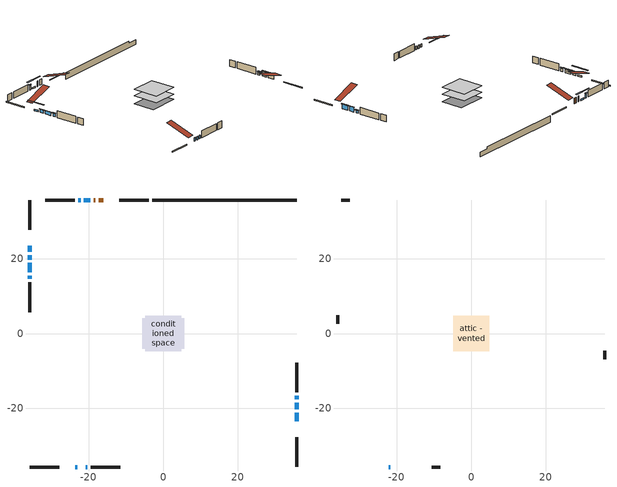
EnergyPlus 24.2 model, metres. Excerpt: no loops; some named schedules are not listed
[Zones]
conditioned space
 floor adiabatic (AdiabaticFloorConstruction): -4.76,-4.76 -4.76,4.76 4.76,4.76 4.76,-4.76 z0.61
 floor foundation (Slab1 construction): -5.63,-4.03 -5.63,4.03 5.63,4.03 5.63,-4.03 z-1.84
 wall outside (RimJoist1 construction): -3.85,35.73 -11.77,35.73 / -35.73,-35.73 -27.8,-35.73 / -35.73,35.73 -35.73,27.8 / 35.73,-35.73 35.73,-27.8 z0.61:0.91
 wall outside (AdiabaticWallConstruction 1): -16.08,35.73 -17.23,35.73 / -18.16,35.73 -18.66,35.73 z0.61:2.64
 wall outside (AdiabaticWallConstruction): -23.5,-35.73 -22.97,-35.73 / -20.72,-35.73 -20.33,-35.73 z0.61:1.83; -19.59,35.73 -21.22,35.73 z0.61:1.14; -35.73,23.5 -35.73,21.87 z0.61:1.17; 35.73,-23.5 35.73,-21.21 / 35.73,-20.29 35.73,-18.56 / -22.14,35.73 -22.76,35.73 z0.61:2.34; 35.73,-17.63 35.73,-16.71 z0.61:1.63; -35.73,20.94 -35.73,19.8 / -35.73,18.87 -35.73,16.43 / -35.73,15.5 -35.73,14.59 z0.61:1.75
 wall outside (Wall1 construction): -23.68,35.73 -31.6,35.73 / -19.4,-35.73 -11.49,-35.73 / -35.73,13.66 -35.73,5.75 / 35.73,-15.79 35.73,-7.87 z0.61:3.05
 wall foundation (FoundationWall1 construction): -2.92,35.73,-1.84 -2.92,35.73,0.61 31.86,35.73,0.61 31.86,35.73,-0.11 35.73,35.73,-0.11 35.73,35.73,-1.84
 window (WindowConstruction 7): -23.5,-35.73 -22.97,-35.73 z0.61:1.83
 window (WindowConstruction 9): -19.59,35.73 -21.22,35.73 z0.61:1.14
 window (WindowConstruction 10): -35.73,23.5 -35.73,21.87 z0.61:1.17
 window (WindowConstruction 8): -20.72,-35.73 -20.33,-35.73 z0.61:1.83
 window (WindowConstruction): 35.73,-23.5 35.73,-21.21 z0.61:2.34
 window (WindowConstruction 1): 35.73,-20.29 35.73,-18.56 z0.61:2.34
 window (WindowConstruction 2): 35.73,-17.63 35.73,-16.71 z0.61:1.63
 window (WindowConstruction 3): -22.15,35.73 -22.75,35.73 z0.61:2.34
 window (WindowConstruction 4): -35.73,20.94 -35.73,19.8 z0.61:1.75
 window (WindowConstruction 5): -35.73,18.87 -35.73,16.43 z0.61:1.75
 window (WindowConstruction 6): -35.73,15.5 -35.73,14.59 z0.61:1.75
 door (Door): -16.08,35.73 -17.23,35.73 z0.61:2.64
 door (Door 1): -18.16,35.73 -18.66,35.73 z0.61:2.64
 ceiling adiabatic (AdiabaticFloorConstruction): 4.76,-4.76 4.76,4.76 -4.76,4.76 -4.76,-4.76 z0.61
attic - vented
 floor to conditioned space (Floor1 construction Reversed): -4.76,-4.76 -4.76,4.76 4.76,4.76 4.76,-4.76 z3.05
 wall outside (AdiabaticWallConstruction): -22.04,-35.73 -21.65,-35.73 z0.61:1.83
 wall outside (Wall2 construction): -32.53,35.73 -34.8,35.73 / -10.56,-35.73 -8.29,-35.73 / -35.73,4.82 -35.73,2.55 / 35.73,-6.94 35.73,-4.67 z0.61:3.05
 window (WindowConstruction 11): -22.04,-35.73 -21.65,-35.73 z0.61:1.83
 roof outside (Roof1 construction): -15.15,35.73,3.05 -15.15,26.45,6.14 -12.7,26.45,6.14 -12.7,35.73,3.05; -24.43,-35.73,3.05 -24.43,-26.45,6.14 -26.88,-26.45,6.14 -26.88,-35.73,3.05; -35.73,24.43,3.05 -26.45,24.43,6.14 -26.45,26.88,6.14 -35.73,26.88,3.05; 35.73,-24.43,3.05 26.45,-24.43,6.14 26.45,-26.88,6.14 35.73,-26.88,3.05
shading: -23.86,35.73 -16.94,35.73 -16.94,36.14 -23.86,36.14 z3.79; -35.73,19.22 -35.73,26.15 -36.14,26.15 -36.14,19.22 z3.82; 35.73,-21.01 35.73,-23.7 36.14,-23.7 36.14,-21.01 z2.54; 35.73,-18.36 35.73,-20.49 36.14,-20.49 36.14,-18.36 z2.54; 35.73,-16.51 35.73,-17.83 36.14,-17.83 36.14,-16.51 z1.83; -22.96,35.73 -21.94,35.73 -21.94,36.14 -22.96,36.14 z2.54; -35.73,19.6 -35.73,21.14 -36.14,21.14 -36.14,19.6 z1.95; -35.73,16.23 -35.73,19.07 -36.14,19.07 -36.14,16.23 z1.95; -35.73,14.39 -35.73,15.7 -36.14,15.7 -36.14,14.39 z1.95
[Building]
Building 1: Terrain=Suburbs
[Site:Location]
Quebec Intl AP_QC: Latitude {deg}=46.8; Longitude {deg}=-71.38; Time Zone {hr}=-5; Elevation {m}=74; Keep Site Location Information=Yes
[Site:GroundTemperature:Shallow]
0.0108218, -2.24938, -2.43038, -1.3578, 2.94801, 7.23376, 10.9493, 13.303, 13.5029, 11.5886, 7.96783, 3.81355
[Site:WaterMainsTemperature]
Calculation Method=Schedule; Temperature Schedule=mains temperature schedule
[Material] Roughness=Rough; Thermal Absorptance=0.9
Name | Thickness {m} | Conductivity {W/m-K} | Density {kg/m3} | Specific Heat {J/kg-K} | Solar Absorptance | Visible Absorptance
asphalt or fiberglass shingles | 0.00635 | 0.162714 | 1121.4 | 1465.45 | 0.4 | 0.4
ceiling loosefill ins | 0.0846667 | 0.0480833 | 16.02 | 1046.75 | 0.7 | 0.7
ceiling stud and cavity | 0.1397 | 0.0803008 | 65.682 | 1177.47 | 0.7 | 0.7
concrete 4.0 in. | 0.1016 | 1.803125 | 2242.8 | 837.4 | 0.7 | 0.7
concrete 8.0 in. | 0.2032 | 1.803125 | 2242.8 | 837.4 | 0.7 | 0.7
door material | 0.04445 | 0.0451087 | 512.64 | 1214.23 | 0.7 | 0.7
exterior vertical ins | 0.0228337 | 0.029427 | 32.04 | 1214.23 | 0.7 | 0.7
floor covering | 0.0127 | 0.0433444 | 54.468 | 1339.84 | 0.6 | 0.6
floor rigid ins; wall rigid ins | 0.512978 | 0.029427 | 32.04 | 1214.23 | 0.7 | 0.7
floor stud and cavity | 0.1397 | 1.75129 | 37.0049 | 1207.88 | 0.7 | 0.7
furniture material conditioned space 1 | 0.1524 | 0.115458 | 640.8 | 1214.23 | 0.6 | 0.6
gypsum board | 0.0127 | 0.160291 | 801 | 837.4 | 0.6 | 0.6
gypsum board 1 | 0.0127 | 0.160291 | 801 | 837.4 | 0.7 | 0.7
osb sheathing 0.5 in. | 0.0127 | 0.115458 | 512.64 | 1214.23 | 0.7 | 0.7
osb sheathing 0.75 in. | 0.01905 | 0.115458 | 512.64 | 1214.23 | 0.7 | 0.7
osb sheathing 2.0 in. | 0.0508 | 0.115458 | 512.64 | 1214.23 | 0.7 | 0.7
rim joist stud and cavity | 0.0508 | 0.0720206 | 125.044 | 1163.47 | 0.6 | 0.6
wall stud and cavity | 0.1397 | 0.0818765 | 139.0536 | 1170.24 | 0.7 | 0.7
wall stud and cavity 1 | 0.0889 | 6.1454 | 50.32683 | 1063.81 | 0.6 | 0.6
wall stud and cavity 2 | 0.0889 | 0.380278 | 52.3479 | 1209.89 | 0.7 | 0.7
wall stud and cavity 3 | 0.0889 | 0.391764 | 83.0341 | 1211.67 | 0.7 | 0.7
wood siding | 0.0254 | 0.102417 | 544.68 | 1172.36 | 0.4 | 0.4
wood siding 1 | 0.00254 | 0.102417 | 544.68 | 1172.36 | 0.4 | 0.4
wood siding 2; wood siding 3; wood siding 4 | 0.0254 | 0.102417 | 544.68 | 1172.36 | 0.7 | 0.7
[WindowMaterial:SimpleGlazingSystem]
Name | U-Factor {W/m2-K} | Solar Heat Gain Coefficient
WindowMaterial | 1.8726 | 0.44
WindowMaterial 1 | 1.89248 | 0.43
WindowMaterial 10 | 3.05136 | 0.44
WindowMaterial 2 | 2.01455 | 0.37
WindowMaterial 3 | 3.00026 | 0.52
WindowMaterial 4 | 3.30232 | 0.66
WindowMaterial 5 | 2.98776 | 0.56
WindowMaterial 6 | 3.00196 | 0.53
WindowMaterial 7 | 6.73808 | 0.74
WindowMaterial 8 | 6.78351 | 0.73
WindowMaterial 9 | 3.05249 | 0.43
[Construction]
AdiabaticFloorConstruction: floor stud and cavity, floor rigid ins, osb sheathing 0.75 in., floor covering
AdiabaticWallConstruction: wood siding 3, wall rigid ins, wall stud and cavity 2, gypsum board
AdiabaticWallConstruction 1: wood siding 4, wall rigid ins, wall stud and cavity 2, gypsum board
Door; Door 1: door material
Floor1 construction Reversed: gypsum board, ceiling stud and cavity, ceiling loosefill ins
FoundationWall1 construction: concrete 8.0 in., gypsum board 1
furniture construction conditioned space 1: furniture material conditioned space 1
PartitionWallConstruction: gypsum board, wall stud and cavity 3, gypsum board
RimJoist1 construction: wood siding 2, osb sheathing 2.0 in., rim joist stud and cavity
Roof1 construction: asphalt or fiberglass shingles
Slab1 construction: concrete 4.0 in.
Wall1 construction: wood siding, osb sheathing 0.5 in., wall stud and cavity, gypsum board
Wall2 construction: wood siding 1, wall stud and cavity 1
WindowConstruction: WindowMaterial
WindowConstruction 1: WindowMaterial 1
WindowConstruction 10: WindowMaterial 10
WindowConstruction 11; WindowConstruction 8: WindowMaterial 8
WindowConstruction 2: WindowMaterial 2
WindowConstruction 3: WindowMaterial 3
WindowConstruction 4: WindowMaterial 4
WindowConstruction 5: WindowMaterial 5
WindowConstruction 6: WindowMaterial 6
WindowConstruction 7: WindowMaterial 7
WindowConstruction 9: WindowMaterial 9
[Zone] Multiplier=1; Part of Total Floor Area=Yes
Name | Volume {m3}
attic - vented | 45.5938
conditioned space | 468
[Space]
Name | Zone | Volume {m3}
attic - vented 1 | attic - vented | 45.5938
conditioned space 1 | conditioned space | 468
[ZoneInfiltration:EffectiveLeakageArea]
infil attic - vented 1: Zone or Space=attic - vented 1; Schedule=Always On Discrete; Effective Air Leakage Area {cm2}=3352.25; Stack Coefficient=0.00038479; Wind Coefficient=1.32535e-05
[ZoneMixing]
whole house fan mix: Zone or Space=attic - vented; Schedule=Always On Continuous; Design Flow Rate Calculation Method=Flow/Zone; Design Flow Rate {m3/s}=0; Source Zone or Space=conditioned space
[SurfaceProperty:ExposedFoundationPerimeter]
Slab1: Exposed Perimeter Calculation Method=TotalExposedPerimeter; Total Exposed Perimeter {m}=38.65
[InternalMass] Zone or ZoneList=conditioned space; Space or SpaceList=conditioned space 1
Name | Construction | Surface Area {m2}
furniture mass conditioned space 1 | furniture construction conditioned space 1 | 72.6398
partition wall mass | PartitionWallConstruction | 181.599
[Lights]
interior lighting: Zone or ZoneList or Space or SpaceList=conditioned space 1; Schedule=interior lighting schedule; Design Level Calculation Method=LightingLevel; Lighting Level {W}=343.2; Return Air Fraction=0; Fraction Radiant=0.6; Fraction Visible=0.2; Fraction Replaceable=1
[People]
occupants: Zone or ZoneList or Space or SpaceList=conditioned space 1; Number of People Schedule=occupants schedule; Number of People Calculation Method=People; Number of People=3; Fraction Radiant=0.314171; Sensible Heat Fraction=0.56303; Activity Level Schedule=occupants activity schedule; Carbon Dioxide Generation Rate {m3/s-W}=0; Enable ASHRAE 55 Comfort Warnings=No; Mean Radiant Temperature Calculation Type=EnclosureAveraged
[ElectricEquipment] Zone or ZoneList or Space or SpaceList=conditioned space 1; Design Level Calculation Method=EquipmentLevel
Name | Schedule | Design Level {W} | Fraction Latent | Fraction Radiant | Fraction Lost
clothes dryer | clothes dryer schedule | 140.772 | 0.015 | 0.081 | 0.85
clothes washer | clothes washer schedule | 32.1985 | 0.03 | 0.162 | 0.7
cooking range | cooking range schedule | 215.147 | 0.08 | 0.432 | 0.2
dishwasher | dishwasher schedule | 66.8632 | 0.3 | 0.18 | 0.4
fridge | fridge schedule | 72.9452 | 0 | 0.6 | 0
mech vent house fan | mech vent house fan schedule | 0 | 0 | 0 | 1
mech vent house fan cfis | mech vent house fan cfis schedule | 0 | 0 | 0 | 0
mech vent range fan 0 | mech vent range fan 0 schedule | 57 | 0 | 0 | 1
misc plug loads | misc plug loads schedule | 494.7 | 0.045 | 0.513 | 0.1
whole house fan | Always On Discrete | 0 | 0 | 0 | 1
[OtherEquipment] Zone or ZoneList or Space or SpaceList=conditioned space 1; Design Level Calculation Method=EquipmentLevel
Name | Fuel Type | Schedule | Design Level {W} | Fraction Latent | Fraction Radiant | Fraction Lost
clothes dryer 1 | Electricity | clothes dryer schedule | 0 | 0.015 | 0.081 | 0.85
cooking range 1 | Electricity | cooking range schedule | 0 | 0.08 | 0.432 | 0.2
general water use latent | None | general water use schedule | 62.594 | 1 | 0 | 0
general water use sensible | None | general water use schedule | -61.6891 | 0 | 0.6 | 0
mech vent house fan latent load | None | Always On Discrete | 0 | 1 | 0 | 0
mech vent house fan sensible load | None | Always On Discrete | 0 | 0 | 0 | 0
water heater energy adjustment1 | Electricity | Always On Discrete | 0.01 | 0 | 0 | 1
[ZoneInfiltration:DesignFlowRate] Zone or ZoneList or Space or SpaceList=conditioned space 1; Schedule=Always On Discrete; Design Flow Rate Calculation Method=Flow/Zone; Design Flow Rate {m3/s}=0
infil flow; natural vent flow; whole house fan flow
[ZoneControl:Thermostat]
conditioned space Thermostat: Zone or ZoneList=conditioned space; Control Type Schedule=conditioned space Thermostat Schedule; Control 1=conditioned space temperature setpoint; Temperature Difference Between Cutout And Setpoint {deltaC}=0
[ZoneHVAC:Baseboard:Convective:Electric]
electric baseboard: Availability Schedule=Always On Discrete; Heating Design Capacity {W}=9056.78; Efficiency=1
[AirLoopHVAC:UnitarySystem]
unit heater unitary system: Control Type=Load; Controlling Zone or Thermostat Location=conditioned space; Dehumidification Control Type=None; Availability Schedule=Always On Discrete; Supply Fan=unit heater supply fan; Fan Placement=BlowThrough; Supply Air Fan Operating Mode Schedule=unit heater auto fan schedule; Heating Coil=unit heater htg coil; DX Heating Coil Sizing Ratio=1; Use DOAS DX Cooling Coil=No; Minimum Supply Air Temperature {C}=2; Latent Load Control=SensibleOnlyLoadControl; Cooling Supply Air Flow Rate Method=None; Heating Supply Air Flow Rate Method=SupplyAirFlowRate; Heating Supply Air Flow Rate {m3/s}=0.00141584; No Load Supply Air Flow Rate Method=SupplyAirFlowRate; No Load Supply Air Flow Rate {m3/s}=0; No Load Supply Air Flow Rate Control Set To Low Speed=Yes; Maximum Supply Air Temperature {C}=48.8889; Maximum Outdoor Dry-Bulb Temperature for Supplemental Heater Operation {C}=21; Ancillary On-Cycle Electric Power {W}=0; Ancillary Off-Cycle Electric Power {W}=0
[Fan:SystemModel]
unit heater supply fan: Availability Schedule=Always On Discrete; Design Maximum Air Flow Rate {m3/s}=0.00141584; Speed Control Method=Discrete; Electric Power Minimum Flow Rate Fraction=0.2; Design Pressure Rise {Pa}=500; Motor Efficiency=1; Motor In Air Stream Fraction=1; Design Electric Power Consumption {W}=Autosize; Design Power Sizing Method=PowerPerFlow; Electric Power Per Unit Flow Rate {W/(m3/s)}=28251.7; Electric Power Per Unit Flow Rate Per Unit Pressure {W/((m3/s)-Pa)}=1.66667; Fan Total Efficiency=0.7; Motor Loss Radiative Fraction=0; Number of Speeds=1; Speed Flow Fraction 1=1; Speed Electric Power Fraction 1=1
[Coil:Heating:Fuel]
unit heater htg coil: Availability Schedule=Always On Discrete; Fuel Type=OtherFuel1; Burner Efficiency=0.3; Nominal Capacity {W}=0.293071; On Cycle Parasitic Electric Load {W}=0; Off Cycle Parasitic Fuel Load {W}=0
[Zone equipment]
conditioned space: electric baseboard, unit heater unitary system
[Foundation:Kiva]
Foundation Kiva 1: Initial Indoor Air Temperature {C}=18; Wall Height Above Grade {m}=0.610027; Wall Depth Below Slab {m}=0.2032; Custom Block Material Name 1=exterior vertical ins; Custom Block Depth 1 {m}=2.45001; Custom Block X Position 1 {m}=0.2159; Custom Block Z Position 1 {m}=0
[Foundation:Kiva:Settings]
Soil Conductivity {W/m-K}=0.849921; Soil Density {kg/m3}=1842.3; Soil Specific Heat {J/kg-K}=418.7; Ground Solar Absorptivity=0.9; Ground Thermal Absorptivity=0.9; Ground Surface Roughness {m}=0.03; Far-Field Width {m}=40; Deep-Ground Boundary Condition=ZeroFlux; Deep-Ground Depth {m}=40; Minimum Cell Dimension {m}=0.2; Maximum Cell Growth Coefficient=3; Simulation Timestep=Timestep
[Exterior:Lights]
exterior lighting: Schedule=exterior lighting schedule; Design Level {W}=75.6
[EnergyManagementSystem:GlobalVariable]
infil_program_Qfan
infil_program_Qinf
natural_vent_program_Qnv
natural_vent_program_Qwhf
[EnergyManagementSystem:Sensor]
Name | Output:Variable or Output:Meter Index Key | Output:Variable or Output:Meter
airflow_gain | infil flow | Infiltration Sensible Heat Gain Energy
airflow_gain_1 | natural vent flow | Infiltration Sensible Heat Gain Energy
airflow_gain_2 | whole house fan flow | Infiltration Sensible Heat Gain Energy
airflow_loss | infil flow | Infiltration Sensible Heat Loss Energy
airflow_loss_1 | natural vent flow | Infiltration Sensible Heat Loss Energy
airflow_loss_2 | whole house fan flow | Infiltration Sensible Heat Loss Energy
clg_load_cond |  | Cooling:EnergyTransfer:Zone:CONDITIONED SPACE
clg_sp_s; clg_sp_s_1 | cooling setpoint | Schedule Value
clothes_dryer_exhaust_0_sch_s | clothes dryer exhaust 0 schedule | Schedule Value
conditioned_space_clg_unmet_s | conditioned space | Zone Cooling Setpoint Not Met Time
conditioned_space_htg_unmet_s | conditioned space | Zone Heating Setpoint Not Met Time
cool_season | cooling season schedule | Schedule Value
fridge_tin_s | conditioned space | Zone Mean Air Temperature
htg_load_cond |  | Heating:EnergyTransfer:Zone:CONDITIONED SPACE
htg_sp_s; htg_sp_s_1 | heating setpoint | Schedule Value
ig_ee_conv | clothes dryer | Electric Equipment Convective Heating Energy
ig_ee_conv_2 | cooking range | Electric Equipment Convective Heating Energy
ig_ee_conv_4 | fridge | Electric Equipment Convective Heating Energy
ig_ee_conv_5 | misc plug loads | Electric Equipment Convective Heating Energy
ig_ee_conv_6 | whole house fan | Electric Equipment Convective Heating Energy
ig_ee_rad | clothes dryer | Electric Equipment Radiant Heating Energy
ig_ee_rad_2 | cooking range | Electric Equipment Radiant Heating Energy
ig_ee_rad_4 | fridge | Electric Equipment Radiant Heating Energy
ig_ee_rad_5 | misc plug loads | Electric Equipment Radiant Heating Energy
ig_ee_rad_6 | whole house fan | Electric Equipment Radiant Heating Energy
ig_lgt_conv | interior lighting | Lights Convective Heating Energy
ig_lgt_rad | interior lighting | Lights Radiant Heating Energy
ig_lgt_vis | interior lighting | Lights Visible Radiation Heating Energy
ig_oe_conv | clothes dryer 1 | Other Equipment Convective Heating Energy
ig_oe_conv_1 | cooking range 1 | Other Equipment Convective Heating Energy
ig_oe_conv_2 | general water use latent | Other Equipment Convective Heating Energy
ig_oe_conv_3 | general water use sensible | Other Equipment Convective Heating Energy
ig_oe_conv_4 | water heater energy adjustment1 | Other Equipment Convective Heating Energy
ig_oe_rad | clothes dryer 1 | Other Equipment Radiant Heating Energy
ig_oe_rad_1 | cooking range 1 | Other Equipment Radiant Heating Energy
ig_oe_rad_2 | general water use latent | Other Equipment Radiant Heating Energy
ig_oe_rad_3 | general water use sensible | Other Equipment Radiant Heating Energy
ig_oe_rad_4 | water heater energy adjustment1 | Other Equipment Radiant Heating Energy
ig_ppl_conv | occupants | People Convective Heating Energy
ig_ppl_rad | occupants | People Radiant Heating Energy
im_conv | furniture mass conditioned space 1 | Surface Inside Face Convection Heat Gain Energy
im_conv_1 | partition wall mass | Surface Inside Face Convection Heat Gain Energy
im_ig | furniture mass conditioned space 1 | Surface Inside Face Internal Gains Radiation Heat Gain Energy
im_ig_1 | partition wall mass | Surface Inside Face Internal Gains Radiation Heat Gain Energy
im_lgt | furniture mass conditioned space 1 | Surface Inside Face Lights Radiation Heat Gain Energy
im_lgt_1 | partition wall mass | Surface Inside Face Lights Radiation Heat Gain Energy
im_sol | furniture mass conditioned space 1 | Surface Inside Face Solar Radiation Heat Gain Energy
im_sol_1 | partition wall mass | Surface Inside Face Solar Radiation Heat Gain Energy
im_surf | furniture mass conditioned space 1 | Surface Inside Face Net Surface Thermal Radiation Heat Gain Energy
im_surf_1 | partition wall mass | Surface Inside Face Net Surface Thermal Radiation Heat Gain Energy
mech_vent_range_fan_0_sch_s | mech vent range fan 0 schedule | Schedule Value
mv_conv | mech vent house fan | Electric Equipment Convective Heating Energy
mv_conv_1 | mech vent house fan cfis | Electric Equipment Convective Heating Energy
mv_conv_2 | mech vent range fan 0 | Electric Equipment Convective Heating Energy
mv_conv_3 | mech vent house fan latent load | Other Equipment Convective Heating Energy
mv_conv_4 | mech vent house fan sensible load | Other Equipment Convective Heating Energy
mv_rad | mech vent house fan | Electric Equipment Radiant Heating Energy
mv_rad_1 | mech vent house fan cfis | Electric Equipment Radiant Heating Energy
mv_rad_2 | mech vent range fan 0 | Electric Equipment Radiant Heating Energy
mv_rad_3 | mech vent house fan latent load | Other Equipment Radiant Heating Energy
mv_rad_4 | mech vent house fan sensible load | Other Equipment Radiant Heating Energy
natural_vent_s | natural vent schedule | Schedule Value
out_pb_s |  | Site Outdoor Air Barometric Pressure
out_wt_s |  | Site Outdoor Air Humidity Ratio
site_vw_s |  | Site Wind Speed
ss_back_out | Window1 | Surface Window Shortwave from Zone Back Out Window Heat Transfer Rate
ss_back_out_1 | Window12 | Surface Window Shortwave from Zone Back Out Window Heat Transfer Rate
ss_back_out_10 | Window9 | Surface Window Shortwave from Zone Back Out Window Heat Transfer Rate
ss_back_out_2 | Window14 | Surface Window Shortwave from Zone Back Out Window Heat Transfer Rate
ss_back_out_3 | Window2 | Surface Window Shortwave from Zone Back Out Window Heat Transfer Rate
ss_back_out_4 | Window3 | Surface Window Shortwave from Zone Back Out Window Heat Transfer Rate
ss_back_out_5 | Window4 | Surface Window Shortwave from Zone Back Out Window Heat Transfer Rate
ss_back_out_6 | Window5 | Surface Window Shortwave from Zone Back Out Window Heat Transfer Rate
ss_back_out_7 | Window6 | Surface Window Shortwave from Zone Back Out Window Heat Transfer Rate
ss_back_out_8 | Window7 | Surface Window Shortwave from Zone Back Out Window Heat Transfer Rate
ss_back_out_9 | Window8 | Surface Window Shortwave from Zone Back Out Window Heat Transfer Rate
ss_conv | Door1 | Surface Inside Face Convection Heat Gain Energy
ss_conv_1 | Door3 | Surface Inside Face Convection Heat Gain Energy
ss_conv_10 | Window7 | Surface Inside Face Convection Heat Gain Energy
ss_conv_11 | Window8 | Surface Inside Face Convection Heat Gain Energy
ss_conv_12 | Window9 | Surface Inside Face Convection Heat Gain Energy
ss_conv_2 | Window1 | Surface Inside Face Convection Heat Gain Energy
ss_conv_3 | Window12 | Surface Inside Face Convection Heat Gain Energy
ss_conv_4 | Window14 | Surface Inside Face Convection Heat Gain Energy
ss_conv_5 | Window2 | Surface Inside Face Convection Heat Gain Energy
ss_conv_6 | Window3 | Surface Inside Face Convection Heat Gain Energy
ss_conv_7 | Window4 | Surface Inside Face Convection Heat Gain Energy
ss_conv_8 | Window5 | Surface Inside Face Convection Heat Gain Energy
ss_conv_9 | Window6 | Surface Inside Face Convection Heat Gain Energy
ss_ig | Door1 | Surface Inside Face Internal Gains Radiation Heat Gain Energy
ss_ig_1 | Door3 | Surface Inside Face Internal Gains Radiation Heat Gain Energy
ss_ig_10 | Window7 | Surface Inside Face Internal Gains Radiation Heat Gain Energy
ss_ig_11 | Window8 | Surface Inside Face Internal Gains Radiation Heat Gain Energy
ss_ig_12 | Window9 | Surface Inside Face Internal Gains Radiation Heat Gain Energy
ss_ig_2 | Window1 | Surface Inside Face Internal Gains Radiation Heat Gain Energy
ss_ig_3 | Window12 | Surface Inside Face Internal Gains Radiation Heat Gain Energy
ss_ig_4 | Window14 | Surface Inside Face Internal Gains Radiation Heat Gain Energy
ss_ig_5 | Window2 | Surface Inside Face Internal Gains Radiation Heat Gain Energy
ss_ig_6 | Window3 | Surface Inside Face Internal Gains Radiation Heat Gain Energy
ss_ig_7 | Window4 | Surface Inside Face Internal Gains Radiation Heat Gain Energy
ss_ig_8 | Window5 | Surface Inside Face Internal Gains Radiation Heat Gain Energy
ss_ig_9 | Window6 | Surface Inside Face Internal Gains Radiation Heat Gain Energy
ss_lgt | Door1 | Surface Inside Face Lights Radiation Heat Gain Energy
ss_lgt_1 | Door3 | Surface Inside Face Lights Radiation Heat Gain Energy
ss_sol | Door1 | Surface Inside Face Solar Radiation Heat Gain Energy
ss_sol_1 | Door3 | Surface Inside Face Solar Radiation Heat Gain Energy
ss_surf | Door1 | Surface Inside Face Net Surface Thermal Radiation Heat Gain Energy
ss_surf_1 | Door3 | Surface Inside Face Net Surface Thermal Radiation Heat Gain Energy
ss_surf_10 | Window7 | Surface Inside Face Net Surface Thermal Radiation Heat Gain Energy
ss_surf_11 | Window8 | Surface Inside Face Net Surface Thermal Radiation Heat Gain Energy
ss_surf_12 | Window9 | Surface Inside Face Net Surface Thermal Radiation Heat Gain Energy
ss_surf_2 | Window1 | Surface Inside Face Net Surface Thermal Radiation Heat Gain Energy
ss_surf_3 | Window12 | Surface Inside Face Net Surface Thermal Radiation Heat Gain Energy
ss_surf_4 | Window14 | Surface Inside Face Net Surface Thermal Radiation Heat Gain Energy
ss_surf_5 | Window2 | Surface Inside Face Net Surface Thermal Radiation Heat Gain Energy
ss_surf_6 | Window3 | Surface Inside Face Net Surface Thermal Radiation Heat Gain Energy
ss_surf_7 | Window4 | Surface Inside Face Net Surface Thermal Radiation Heat Gain Energy
ss_surf_8 | Window5 | Surface Inside Face Net Surface Thermal Radiation Heat Gain Energy
ss_surf_9 | Window6 | Surface Inside Face Net Surface Thermal Radiation Heat Gain Energy
ss_trans_in | Window1 | Surface Window Transmitted Solar Radiation Rate
ss_trans_in_1 | Window12 | Surface Window Transmitted Solar Radiation Rate
ss_trans_in_10 | Window9 | Surface Window Transmitted Solar Radiation Rate
ss_trans_in_2 | Window14 | Surface Window Transmitted Solar Radiation Rate
ss_trans_in_3 | Window2 | Surface Window Transmitted Solar Radiation Rate
ss_trans_in_4 | Window3 | Surface Window Transmitted Solar Radiation Rate
ss_trans_in_5 | Window4 | Surface Window Transmitted Solar Radiation Rate
ss_trans_in_6 | Window5 | Surface Window Transmitted Solar Radiation Rate
ss_trans_in_7 | Window6 | Surface Window Transmitted Solar Radiation Rate
ss_trans_in_8 | Window7 | Surface Window Transmitted Solar Radiation Rate
ss_trans_in_9 | Window8 | Surface Window Transmitted Solar Radiation Rate
ss_trans_out | Window1 | Surface Inside Face Initial Transmitted Diffuse Transmitted Out Window Solar Radiation Rate
ss_trans_out_1 | Window12 | Surface Inside Face Initial Transmitted Diffuse Transmitted Out Window Solar Radiation Rate
ss_trans_out_10 | Window9 | Surface Inside Face Initial Transmitted Diffuse Transmitted Out Window Solar Radiation Rate
ss_trans_out_2 | Window14 | Surface Inside Face Initial Transmitted Diffuse Transmitted Out Window Solar Radiation Rate
ss_trans_out_3 | Window2 | Surface Inside Face Initial Transmitted Diffuse Transmitted Out Window Solar Radiation Rate
ss_trans_out_4 | Window3 | Surface Inside Face Initial Transmitted Diffuse Transmitted Out Window Solar Radiation Rate
